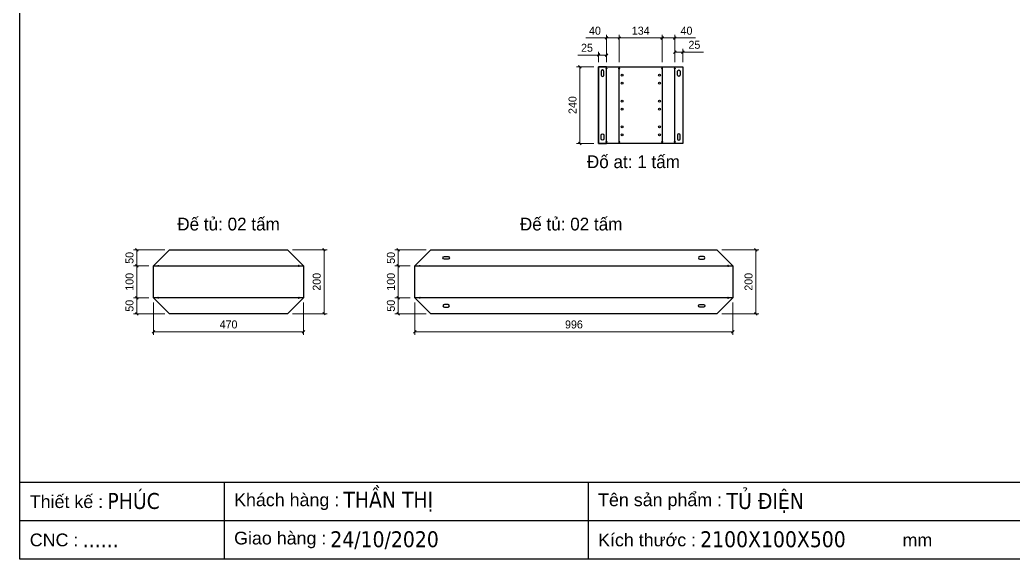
# Model space of a CAD drawing. Header units: millimetres. Extents: x 0 to 5940, y 0 to 4200.
# Drawn here: x 0 to 3111, y 0 to 1691 of the extents above; entities that cross this region are included whole.
import ezdxf
from ezdxf.enums import TextEntityAlignment as Align

# ---------------------------------------------------------------- set-up
doc = ezdxf.new("R2010")
doc.units = ezdxf.units.MM
doc.layers.add('CNC', color=7, linetype='Continuous')
doc.layers.add('DIM', color=253, linetype='Continuous')
doc.styles.add('Arial', font='arial.ttf')
doc.styles.add('Tahoma (Input Text)', font='tahoma.ttf')
doc.dimstyles.new('Dim-25', dxfattribs={"dimtxt": 25, "dimasz": 8, "dimexe": 10, "dimexo": 15, "dimgap": 10, "dimtad": 1, "dimdec": 0, "dimtxsty": 'Standard', "dimblk": 'OBLIQUE', "dimcen": 10, "dimclrd": 5, "dimclre": 5, "dimclrt": 3, "dimazin": 3, "dimtfac": 1, "dimtdec": 0, "dimtmove": 0, "dimatfit": 3, "dimldrblk": 'OBLIQUE', "dimlwd": 9, "dimlwe": 9})

# ---------------------------------------------------------------- blocks, each defined once
blk = doc.blocks.new('khungtenAsean2')
at = {"color": 7}
for p, q in [((2970, -1980), (0, -1980)), ((320, -1980), (320, -2100)), ((890, -1980), (890, -2100)), ((2020, -2040), (0, -2040))]:
    blk.add_line(p, q, dxfattribs=at)
blk.add_lwpolyline([(0, 0), (2970, 0), (2970, -2100), (0, -2100)], close=True, dxfattribs=at)
at = {"color": 2, "char_height": 20, "width": 917.634, "attachment_point": 4, "style": 'Arial'}
for s, insert in [('  Thiết kế :', (0, -2010)), ('  Khách hàng :', (320, -2010)), ('  Tên sản phẩm :', (890, -2010)), ('  CNC :', (0, -2070)), ('  Giao hàng :', (320, -2070)), ('  Kích thước :', (890, -2070)), ('mm', (1382.3, -2070))]:
    blk.add_mtext(s, dxfattribs=dict(at, insert=insert))
at = {"color": 1, "style": 'Tahoma (Input Text)', "flags": 8}
for tag, p in [('#01', (137.1, -2021.3)), ('#03', (506.6, -2019.3)), ('#05', (1106.6, -2021.3)), ('#07', (1834.7, -2021.3)), ('#09', (2146.7, -2021.3)), ('#02', (98.5, -2081.3)), ('#04', (486.1, -2081.3)), ('#06', (1065.3, -2081.3)), ('#08', (1817.4, -2081.3)), ('#10', (2146.7, -2081.3))]:
    blk.add_attdef(tag, p, '', height=25, dxfattribs=at)
blk.add_attdef('#11', text='', height=25, dxfattribs=at).set_placement((2915, -2067.3), align=Align.CENTER)
blk = doc.blocks.new('ovan8.5x20')
at = {"layer": 'CNC', "color": 2, "lineweight": -3}
for p, q in [((5.7, 4.2), (-5.8, 4.2)), ((-5.8, -4.2), (5.7, -4.2))]:
    blk.add_line(p, q, dxfattribs=at)
for centre, start, end in [((-5.8, 0), 90, 270), ((5.7, 0), 270, 90)]:
    blk.add_arc(centre, 4.25, start, end, dxfattribs=at)
blk = doc.blocks.new('f3daunguoc')
at = {"layer": 'CNC', "color": 2, "lineweight": -3}
blk.add_circle((0, 0), 1.5, dxfattribs=at)
blk = doc.blocks.new('*D17')
at = {"color": 0, "linetype": 'ByBlock', "lineweight": -2}
for p, q in [((2309, 965.4), (2301, 973.4)), ((2301, 773.4), (2309, 765.4))]:
    blk.add_line(p, q, dxfattribs=at)
at = {"layer": 'Defpoints', "color": 0, "transparency": 16777216}
for p in [(2183.3, 969.4), (2183.3, 769.4), (2305, 769.4)]:
    blk.add_point(p, dxfattribs=at)
at = {"layer": 'DIM', "color": 5, "lineweight": 9, "transparency": 16777216}
for p, q in [((2198.3, 969.4), (2315, 969.4)), ((2305, 969.4), (2305, 769.4)), ((2198.3, 769.4), (2315, 769.4))]:
    blk.add_line(p, q, dxfattribs=at)
at = {"layer": 'DIM', "color": 3, "transparency": 16777216, "insert": (2282.3, 869.4), "char_height": 25, "attachment_point": 5, "rotation": 90}
blk.add_mtext('200', dxfattribs=at)
blk = doc.blocks.new('_Oblique')
at = {"color": 0, "linetype": 'ByBlock', "lineweight": -2}
blk.add_line((-0.5, -0.5), (0.5, 0.5), dxfattribs=at)
blk = doc.blocks.new('*D18')
at = {"color": 0, "linetype": 'ByBlock', "lineweight": -2}
for p, q in [((1241.3, 716.9), (1233.3, 708.9)), ((2229.3, 708.9), (2237.3, 716.9))]:
    blk.add_line(p, q, dxfattribs=at)
at = {"layer": 'Defpoints', "color": 0, "transparency": 16777216}
for p in [(1237.3, 819.4), (2233.3, 819.4), (2233.3, 712.9)]:
    blk.add_point(p, dxfattribs=at)
at = {"layer": 'DIM', "color": 5, "lineweight": 9, "transparency": 16777216}
for p, q in [((1237.3, 804.4), (1237.3, 702.9)), ((2233.3, 804.4), (2233.3, 702.9)), ((1237.3, 712.9), (2233.3, 712.9))]:
    blk.add_line(p, q, dxfattribs=at)
at = {"layer": 'DIM', "color": 3, "transparency": 16777216, "insert": (1735.3, 735.6), "char_height": 25, "attachment_point": 5}
blk.add_mtext('996', dxfattribs=at)
blk = doc.blocks.new('*D19')
at = {"color": 0, "linetype": 'ByBlock', "lineweight": -2}
for p, q in [((422.6, 716.9), (414.6, 708.9)), ((884.6, 708.9), (892.6, 716.9))]:
    blk.add_line(p, q, dxfattribs=at)
at = {"layer": 'Defpoints', "color": 0, "transparency": 16777216}
for p in [(418.6, 819.4), (888.6, 819.4), (888.6, 712.9)]:
    blk.add_point(p, dxfattribs=at)
at = {"layer": 'DIM', "color": 5, "lineweight": 9, "transparency": 16777216}
for p, q in [((418.6, 804.4), (418.6, 702.9)), ((888.6, 804.4), (888.6, 702.9)), ((418.6, 712.9), (888.6, 712.9))]:
    blk.add_line(p, q, dxfattribs=at)
at = {"layer": 'DIM', "color": 3, "transparency": 16777216, "insert": (653.6, 735.6), "char_height": 25, "attachment_point": 5}
blk.add_mtext('470', dxfattribs=at)
blk = doc.blocks.new('*D20')
at = {"color": 0, "linetype": 'ByBlock', "lineweight": -2}
for p, q in [((956.7, 965.4), (948.7, 973.4)), ((948.7, 773.4), (956.7, 765.4))]:
    blk.add_line(p, q, dxfattribs=at)
at = {"layer": 'Defpoints', "color": 0, "transparency": 16777216}
for p in [(838.6, 969.4), (838.6, 769.4), (952.7, 769.4)]:
    blk.add_point(p, dxfattribs=at)
at = {"layer": 'DIM', "color": 5, "lineweight": 9, "transparency": 16777216}
for p, q in [((853.6, 969.4), (962.7, 969.4)), ((952.7, 969.4), (952.7, 769.4)), ((853.6, 769.4), (962.7, 769.4))]:
    blk.add_line(p, q, dxfattribs=at)
at = {"layer": 'DIM', "color": 3, "transparency": 16777216, "insert": (929.9, 869.4), "char_height": 25, "attachment_point": 5, "rotation": 90}
blk.add_mtext('200', dxfattribs=at)
blk = doc.blocks.new('*D21')
at = {"color": 0, "linetype": 'ByBlock', "lineweight": -2}
for p, q in [((370.3, 965.4), (362.3, 973.4)), ((362.3, 923.4), (370.3, 915.4))]:
    blk.add_line(p, q, dxfattribs=at)
at = {"layer": 'Defpoints', "color": 0, "transparency": 16777216}
for p in [(468.6, 969.4), (366.3, 919.4), (418.6, 919.4)]:
    blk.add_point(p, dxfattribs=at)
at = {"layer": 'DIM', "color": 5, "lineweight": 9, "transparency": 16777216}
for p, q in [((453.6, 969.4), (356.3, 969.4)), ((366.3, 969.4), (366.3, 919.4)), ((403.6, 919.4), (356.3, 919.4))]:
    blk.add_line(p, q, dxfattribs=at)
at = {"layer": 'DIM', "color": 3, "transparency": 16777216, "insert": (343.5, 944.4), "char_height": 25, "attachment_point": 5, "rotation": 90}
blk.add_mtext('50', dxfattribs=at)
blk = doc.blocks.new('*D22')
at = {"color": 0, "linetype": 'ByBlock', "lineweight": -2}
for p, q in [((370.3, 915.4), (362.3, 923.4)), ((362.3, 823.4), (370.3, 815.4))]:
    blk.add_line(p, q, dxfattribs=at)
at = {"layer": 'Defpoints', "color": 0, "transparency": 16777216}
for p in [(418.6, 919.4), (366.3, 819.4), (418.6, 819.4)]:
    blk.add_point(p, dxfattribs=at)
at = {"layer": 'DIM', "color": 5, "lineweight": 9, "transparency": 16777216}
for p, q in [((403.6, 919.4), (356.3, 919.4)), ((366.3, 919.4), (366.3, 819.4)), ((403.6, 819.4), (356.3, 819.4))]:
    blk.add_line(p, q, dxfattribs=at)
at = {"layer": 'DIM', "color": 3, "transparency": 16777216, "insert": (343.5, 869.4), "char_height": 25, "attachment_point": 5, "rotation": 90}
blk.add_mtext('100', dxfattribs=at)
blk = doc.blocks.new('*D23')
at = {"color": 0, "linetype": 'ByBlock', "lineweight": -2}
for p, q in [((370.3, 815.4), (362.3, 823.4)), ((362.3, 773.4), (370.3, 765.4))]:
    blk.add_line(p, q, dxfattribs=at)
at = {"layer": 'Defpoints', "color": 0, "transparency": 16777216}
for p in [(418.6, 819.4), (366.3, 769.4), (468.6, 769.4)]:
    blk.add_point(p, dxfattribs=at)
at = {"layer": 'DIM', "color": 5, "lineweight": 9, "transparency": 16777216}
for p, q in [((403.6, 819.4), (356.3, 819.4)), ((366.3, 819.4), (366.3, 769.4)), ((453.6, 769.4), (356.3, 769.4))]:
    blk.add_line(p, q, dxfattribs=at)
at = {"layer": 'DIM', "color": 3, "transparency": 16777216, "insert": (343.5, 794.4), "char_height": 25, "attachment_point": 5, "rotation": 90}
blk.add_mtext('50', dxfattribs=at)
blk = doc.blocks.new('*D24')
at = {"color": 0, "linetype": 'ByBlock', "lineweight": -2}
for p, q in [((1188.9, 965.4), (1180.9, 973.4)), ((1180.9, 923.4), (1188.9, 915.4))]:
    blk.add_line(p, q, dxfattribs=at)
at = {"layer": 'Defpoints', "color": 0, "transparency": 16777216}
for p in [(1287.3, 969.4), (1184.9, 919.4), (1237.3, 919.4)]:
    blk.add_point(p, dxfattribs=at)
at = {"layer": 'DIM', "color": 5, "lineweight": 9, "transparency": 16777216}
for p, q in [((1272.3, 969.4), (1174.9, 969.4)), ((1184.9, 969.4), (1184.9, 919.4)), ((1222.3, 919.4), (1174.9, 919.4))]:
    blk.add_line(p, q, dxfattribs=at)
at = {"layer": 'DIM', "color": 3, "transparency": 16777216, "insert": (1162.2, 944.4), "char_height": 25, "attachment_point": 5, "rotation": 90}
blk.add_mtext('50', dxfattribs=at)
blk = doc.blocks.new('*D25')
at = {"color": 0, "linetype": 'ByBlock', "lineweight": -2}
for p, q in [((1188.9, 915.4), (1180.9, 923.4)), ((1180.9, 823.4), (1188.9, 815.4))]:
    blk.add_line(p, q, dxfattribs=at)
at = {"layer": 'Defpoints', "color": 0, "transparency": 16777216}
for p in [(1237.3, 919.4), (1184.9, 819.4), (1237.3, 819.4)]:
    blk.add_point(p, dxfattribs=at)
at = {"layer": 'DIM', "color": 5, "lineweight": 9, "transparency": 16777216}
for p, q in [((1222.3, 919.4), (1174.9, 919.4)), ((1184.9, 919.4), (1184.9, 819.4)), ((1222.3, 819.4), (1174.9, 819.4))]:
    blk.add_line(p, q, dxfattribs=at)
at = {"layer": 'DIM', "color": 3, "transparency": 16777216, "insert": (1162.2, 869.4), "char_height": 25, "attachment_point": 5, "rotation": 90}
blk.add_mtext('100', dxfattribs=at)
blk = doc.blocks.new('*D26')
at = {"color": 0, "linetype": 'ByBlock', "lineweight": -2}
for p, q in [((1188.9, 815.4), (1180.9, 823.4)), ((1180.9, 773.4), (1188.9, 765.4))]:
    blk.add_line(p, q, dxfattribs=at)
at = {"layer": 'Defpoints', "color": 0, "transparency": 16777216}
for p in [(1237.3, 819.4), (1184.9, 769.4), (1287.3, 769.4)]:
    blk.add_point(p, dxfattribs=at)
at = {"layer": 'DIM', "color": 5, "lineweight": 9, "transparency": 16777216}
for p, q in [((1222.3, 819.4), (1174.9, 819.4)), ((1184.9, 819.4), (1184.9, 769.4)), ((1272.3, 769.4), (1174.9, 769.4))]:
    blk.add_line(p, q, dxfattribs=at)
at = {"layer": 'DIM', "color": 3, "transparency": 16777216, "insert": (1162.2, 794.4), "char_height": 25, "attachment_point": 5, "rotation": 90}
blk.add_mtext('50', dxfattribs=at)
blk = doc.blocks.new('*D55')
at = {"color": 0, "linetype": 'ByBlock', "lineweight": -2}
for p, q in [((2055.5, 1593.5), (2047.5, 1585.5)), ((2072.5, 1585.5), (2080.5, 1593.5))]:
    blk.add_line(p, q, dxfattribs=at)
at = {"layer": 'Defpoints', "color": 0, "transparency": 16777216}
for p in [(2076.5, 1589.5), (2051.5, 1543.3), (2076.5, 1543.3)]:
    blk.add_point(p, dxfattribs=at)
at = {"layer": 'DIM', "color": 5, "lineweight": 9, "transparency": 16777216}
for p, q in [((2051.5, 1558.3), (2051.5, 1599.5)), ((2051.5, 1589.5), (2076.5, 1589.5)), ((2076.5, 1558.3), (2076.5, 1599.5)), ((2076.5, 1589.5), (2141, 1589.5))]:
    blk.add_line(p, q, dxfattribs=at)
at = {"layer": 'DIM', "color": 3, "transparency": 16777216, "insert": (2112.7, 1612.2), "char_height": 25, "attachment_point": 5}
blk.add_mtext('25', dxfattribs=at)
blk = doc.blocks.new('*D56')
at = {"color": 0, "linetype": 'ByBlock', "lineweight": -2}
for p, q in [((2015.5, 1637.7), (2007.5, 1629.7)), ((2047.5, 1629.7), (2055.5, 1637.7))]:
    blk.add_line(p, q, dxfattribs=at)
at = {"layer": 'Defpoints', "color": 0, "transparency": 16777216}
for p in [(2051.5, 1633.7), (2011.5, 1543.3), (2051.5, 1543.3)]:
    blk.add_point(p, dxfattribs=at)
at = {"layer": 'DIM', "color": 5, "lineweight": 9, "transparency": 16777216}
for p, q in [((2011.5, 1558.3), (2011.5, 1643.7)), ((2011.5, 1633.7), (2051.5, 1633.7)), ((2051.5, 1558.3), (2051.5, 1643.7)), ((2051.5, 1633.7), (2116.3, 1633.7))]:
    blk.add_line(p, q, dxfattribs=at)
at = {"layer": 'DIM', "color": 3, "transparency": 16777216, "insert": (2087.9, 1656.4), "char_height": 25, "attachment_point": 5}
blk.add_mtext('40', dxfattribs=at)
blk = doc.blocks.new('*D57')
at = {"color": 0, "linetype": 'ByBlock', "lineweight": -2}
for p, q in [((1881.5, 1637.7), (1873.5, 1629.7)), ((2007.5, 1629.7), (2015.5, 1637.7))]:
    blk.add_line(p, q, dxfattribs=at)
at = {"layer": 'Defpoints', "color": 0, "transparency": 16777216}
for p in [(1877.5, 1633.7), (1877.5, 1543.3), (2011.5, 1543.3)]:
    blk.add_point(p, dxfattribs=at)
at = {"layer": 'DIM', "color": 5, "lineweight": 9, "transparency": 16777216}
for p, q in [((1877.5, 1558.3), (1877.5, 1643.7)), ((2011.5, 1633.7), (1877.5, 1633.7)), ((2011.5, 1558.3), (2011.5, 1643.7))]:
    blk.add_line(p, q, dxfattribs=at)
at = {"layer": 'DIM', "color": 3, "transparency": 16777216, "insert": (1944.5, 1656.4), "char_height": 25, "attachment_point": 5}
blk.add_mtext('134', dxfattribs=at)
blk = doc.blocks.new('*D58')
at = {"color": 0, "linetype": 'ByBlock', "lineweight": -2}
for p, q in [((1841.5, 1637.7), (1833.5, 1629.7)), ((1873.5, 1629.7), (1881.5, 1637.7))]:
    blk.add_line(p, q, dxfattribs=at)
at = {"layer": 'Defpoints', "color": 0, "transparency": 16777216}
for p in [(1837.5, 1633.7), (1837.5, 1543.3), (1877.5, 1543.3)]:
    blk.add_point(p, dxfattribs=at)
at = {"layer": 'DIM', "color": 5, "lineweight": 9, "transparency": 16777216}
for p, q in [((1837.5, 1633.7), (1772.8, 1633.7)), ((1837.5, 1558.3), (1837.5, 1643.7)), ((1877.5, 1633.7), (1837.5, 1633.7)), ((1877.5, 1558.3), (1877.5, 1643.7))]:
    blk.add_line(p, q, dxfattribs=at)
at = {"layer": 'DIM', "color": 3, "transparency": 16777216, "insert": (1801.2, 1656.4), "char_height": 25, "attachment_point": 5}
blk.add_mtext('40', dxfattribs=at)
blk = doc.blocks.new('*D59')
at = {"color": 0, "linetype": 'ByBlock', "lineweight": -2}
for p, q in [((1757.9, 1539.3), (1749.9, 1547.3)), ((1749.9, 1307.3), (1757.9, 1299.3))]:
    blk.add_line(p, q, dxfattribs=at)
at = {"layer": 'Defpoints', "color": 0, "transparency": 16777216}
for p in [(1812.5, 1543.3), (1753.9, 1303.3), (1812.5, 1303.3)]:
    blk.add_point(p, dxfattribs=at)
at = {"layer": 'DIM', "color": 5, "lineweight": 9, "transparency": 16777216}
for p, q in [((1797.5, 1543.3), (1743.9, 1543.3)), ((1753.9, 1543.3), (1753.9, 1303.3)), ((1797.5, 1303.3), (1743.9, 1303.3))]:
    blk.add_line(p, q, dxfattribs=at)
at = {"layer": 'DIM', "color": 3, "transparency": 16777216, "insert": (1731.1, 1423.3), "char_height": 25, "attachment_point": 5, "rotation": 90}
blk.add_mtext('240', dxfattribs=at)
blk = doc.blocks.new('*D65')
at = {"color": 0, "linetype": 'ByBlock', "lineweight": -2}
for p, q in [((1816.5, 1584.2), (1808.5, 1576.2)), ((1833.5, 1576.2), (1841.5, 1584.2))]:
    blk.add_line(p, q, dxfattribs=at)
at = {"layer": 'Defpoints', "color": 0, "transparency": 16777216}
for p in [(1812.5, 1580.2), (1812.5, 1543.3), (1837.5, 1543.3)]:
    blk.add_point(p, dxfattribs=at)
at = {"layer": 'DIM', "color": 5, "lineweight": 9, "transparency": 16777216}
for p, q in [((1812.5, 1558.3), (1812.5, 1590.2)), ((1837.5, 1558.3), (1837.5, 1590.2)), ((1812.5, 1580.2), (1748.1, 1580.2)), ((1837.5, 1580.2), (1812.5, 1580.2))]:
    blk.add_line(p, q, dxfattribs=at)
at = {"layer": 'DIM', "color": 3, "transparency": 16777216, "insert": (1776.3, 1602.9), "char_height": 25, "attachment_point": 5}
blk.add_mtext('25', dxfattribs=at)

msp = doc.modelspace()

# ---------------------------------------------------------------- linework, layer by layer
at = {"color": 7}
for p, q in [((418.6, 919.4), (468.6, 969.4)), ((468.6, 969.4), (838.6, 969.4)), ((838.6, 969.4), (888.6, 919.4)), ((1237.3, 919.4), (1287.3, 969.4)), ((1287.3, 969.4), (2183.3, 969.4)), ((2183.3, 969.4), (2233.3, 919.4)), ((418.6, 919.4), (888.6, 919.4)), ((418.6, 819.4), (418.6, 919.4)), ((888.6, 919.4), (888.6, 819.4)), ((1237.3, 919.4), (2233.3, 919.4)), ((1237.3, 819.4), (1237.3, 919.4)), ((2233.3, 919.4), (2233.3, 819.4)), ((888.6, 819.4), (418.6, 819.4)), ((418.6, 819.4), (468.6, 769.4)), ((888.6, 819.4), (838.6, 769.4)), ((2233.3, 819.4), (1237.3, 819.4)), ((1237.3, 819.4), (1287.3, 769.4)), ((2233.3, 819.4), (2183.3, 769.4)), ((838.6, 769.4), (468.6, 769.4)), ((2183.3, 769.4), (1287.3, 769.4))]:
    msp.add_line(p, q, dxfattribs=at)
at = {"color": 8}
for points in [[(1837.5, 1543.3), (1812.5, 1543.3), (1812.5, 1303.3), (1837.5, 1303.3)], [(2051.5, 1543.3), (2076.5, 1543.3), (2076.5, 1303.3), (2051.5, 1303.3)]]:
    msp.add_lwpolyline(points, close=True, dxfattribs=at)
at = {"color": 2}
for points in [[(1812.5, 1543.3), (2076.5, 1543.3), (2076.5, 1303.3), (1812.5, 1303.3)], [(1877.5, 1543.3), (2011.5, 1543.3), (2011.5, 1303.3), (1877.5, 1303.3)]]:
    msp.add_lwpolyline(points, close=True, dxfattribs=at)
for centre, radius in [((1837.5, 1538.3), 1), ((2051.5, 1538.3), 1), ((1886, 1516.8), 3), ((1886, 1491.8), 3), ((2003, 1516.8), 3), ((2003, 1491.8), 3), ((1886, 1435.8), 3), ((2003, 1435.8), 3), ((1886, 1410.8), 3), ((2003, 1410.8), 3), ((1886, 1354.8), 3), ((2003, 1354.8), 3), ((1837.5, 1308.3), 1), ((1886, 1329.8), 3), ((2003, 1329.8), 3), ((2051.5, 1308.3), 1)]:
    msp.add_circle(centre, radius, dxfattribs=at)

# ---------------------------------------------------------------- block references
at = {"color": 7}
ref = msp.add_blockref('khungtenAsean2', (0, 4200), dxfattribs=dict(at, xscale=2, yscale=2, zscale=2))
ref.add_attrib('#06', '2100X100X500', (2130.7, 37.4), dxfattribs={"color": 1, "height": 50, "style": 'Tahoma (Input Text)'})
ref.add_attrib('#05', 'TỦ ĐIỆN', (2213.3, 157.4), dxfattribs={"color": 1, "height": 50, "style": 'Tahoma (Input Text)'})
ref.add_attrib('#04', '24/10/2020', (972.2, 37.4), dxfattribs={"color": 1, "height": 50, "style": 'Tahoma (Input Text)'})
ref.add_attrib('#03', 'THẦN THỊ', (1013.1, 161.4), dxfattribs={"color": 1, "height": 50, "style": 'Tahoma (Input Text)'})
ref.add_attrib('#02', '......', (196.9, 37.4), dxfattribs={"color": 1, "height": 50, "style": 'Tahoma (Input Text)'})
ref.add_attrib('#01', 'PHÚC', (274.1, 157.4), dxfattribs={"color": 1, "height": 50, "style": 'Tahoma (Input Text)'})
at = {"lineweight": -3}
for p, rotation in [((1877.5, 1538.3), 90), ((2011.5, 1308.3), 270), ((433.6, 919.4), 270), ((1252.3, 919.4), 270), ((433.6, 819.4), 270), ((1252.3, 819.4), 270)]:
    msp.add_blockref('f3daunguoc', p, dxfattribs=dict(at, rotation=rotation))
at = {"lineweight": -3, "xscale": -1}
for p, rotation in [((2011.5, 1538.3), 270), ((1877.5, 1308.3), 90), ((873.6, 919.4), 90), ((2218.3, 919.4), 90), ((873.6, 819.4), 90), ((2218.3, 819.4), 90)]:
    msp.add_blockref('f3daunguoc', p, dxfattribs=dict(at, rotation=rotation))
at = {"layer": 'CNC', "lineweight": -3}
for p, rotation in [((1825, 1523.3), 270), ((2064, 1323.3), 90), ((2135.3, 944.4), 180)]:
    msp.add_blockref('ovan8.5x20', p, dxfattribs=dict(at, rotation=rotation))
at = {"layer": 'CNC', "lineweight": -3, "xscale": -1}
for p, rotation in [((2064, 1523.3), 90), ((1825, 1323.3), 270), ((1335.3, 944.4), 180)]:
    msp.add_blockref('ovan8.5x20', p, dxfattribs=dict(at, rotation=rotation))
at = {"layer": 'CNC', "lineweight": -3}
msp.add_blockref('ovan8.5x20', (1335.3, 794.4), dxfattribs=at)
at = {"layer": 'CNC', "lineweight": -3, "xscale": -1}
msp.add_blockref('ovan8.5x20', (2135.3, 794.4), dxfattribs=at)

# ---------------------------------------------------------------- texts
at = {"color": 7, "char_height": 40, "attachment_point": 5}
for s, insert, width in [('Đố at: 1 tấm', (1921.7, 1245.5), 915), ('Đế tủ: 02 tấm', (653.6, 1050.1), 1015), ('Đế tủ: 02 tấm', (1726.7, 1050.1), 1115)]:
    msp.add_mtext(s, dxfattribs=dict(at, insert=insert, width=width))

# ---------------------------------------------------------------- dimensions: what is measured, and where the dimension line sits
at = {"layer": 'DIM', "color": 2}
for base, p1, p2, picture, middle in [((1837.5, 1633.7), (1877.5, 1543.3), (1837.5, 1543.3), '*D58', (1801.2, 1656.4)), ((1877.5, 1633.7), (2011.5, 1543.3), (1877.5, 1543.3), '*D57', (1944.5, 1656.4)), ((2051.5, 1633.7), (2011.5, 1543.3), (2051.5, 1543.3), '*D56', (2087.9, 1656.4)), ((1812.5, 1580.2), (1837.5, 1543.3), (1812.5, 1543.3), '*D65', (1776.3, 1602.9)), ((2076.5, 1589.5), (2051.5, 1543.3), (2076.5, 1543.3), '*D55', (2112.7, 1612.2))]:
    dim = msp.add_linear_dim(base=base, p1=p1, p2=p2, dimstyle='Dim-25', dxfattribs=at)
    dim.commit()
    dim.dimension.update_dxf_attribs({"geometry": picture, "text_midpoint": middle})
dim = msp.add_linear_dim(base=(1753.9, 1303.3), p1=(1812.5, 1543.3), p2=(1812.5, 1303.3), angle=90, dimstyle='Dim-25', dxfattribs=at)
dim.commit()
dim.dimension.update_dxf_attribs({"geometry": '*D59', "text_midpoint": (1731.1, 1423.3)})
at = {"layer": 'DIM', "color": 7}
for base, p1, p2, picture, middle in [((366.3, 919.4), (468.6, 969.4), (418.6, 919.4), '*D21', (366.3, 944.4)), ((1184.9, 919.4), (1287.3, 969.4), (1237.3, 919.4), '*D24', (1184.9, 944.4)), ((366.3, 769.4), (418.6, 819.4), (468.6, 769.4), '*D23', (366.3, 794.4)), ((1184.9, 769.4), (1237.3, 819.4), (1287.3, 769.4), '*D26', (1184.9, 794.4))]:
    dim = msp.add_linear_dim(base=base, p1=p1, p2=p2, angle=90, dimstyle='Dim-25', dxfattribs=at)
    dim.commit()
    dim.dimension.update_dxf_attribs({"geometry": picture, "text_midpoint": middle, "dimtype": 160})
for base, p1, p2, picture, middle in [((952.7, 769.4), (838.6, 969.4), (838.6, 769.4), '*D20', (929.9, 869.4)), ((2305, 769.4), (2183.3, 969.4), (2183.3, 769.4), '*D17', (2282.3, 869.4)), ((366.3, 819.4), (418.6, 919.4), (418.6, 819.4), '*D22', (343.5, 869.4)), ((1184.9, 819.4), (1237.3, 919.4), (1237.3, 819.4), '*D25', (1162.2, 869.4))]:
    dim = msp.add_linear_dim(base=base, p1=p1, p2=p2, angle=90, dimstyle='Dim-25', dxfattribs=at)
    dim.commit()
    dim.dimension.update_dxf_attribs({"geometry": picture, "text_midpoint": middle})
for base, p1, p2, picture, middle in [((888.6, 712.9), (418.6, 819.4), (888.6, 819.4), '*D19', (653.6, 735.6)), ((2233.3, 712.9), (1237.3, 819.4), (2233.3, 819.4), '*D18', (1735.3, 735.6))]:
    dim = msp.add_linear_dim(base=base, p1=p1, p2=p2, dimstyle='Dim-25', dxfattribs=at)
    dim.commit()
    dim.dimension.update_dxf_attribs({"geometry": picture, "text_midpoint": middle})

doc.saveas('drawing.dxf')
